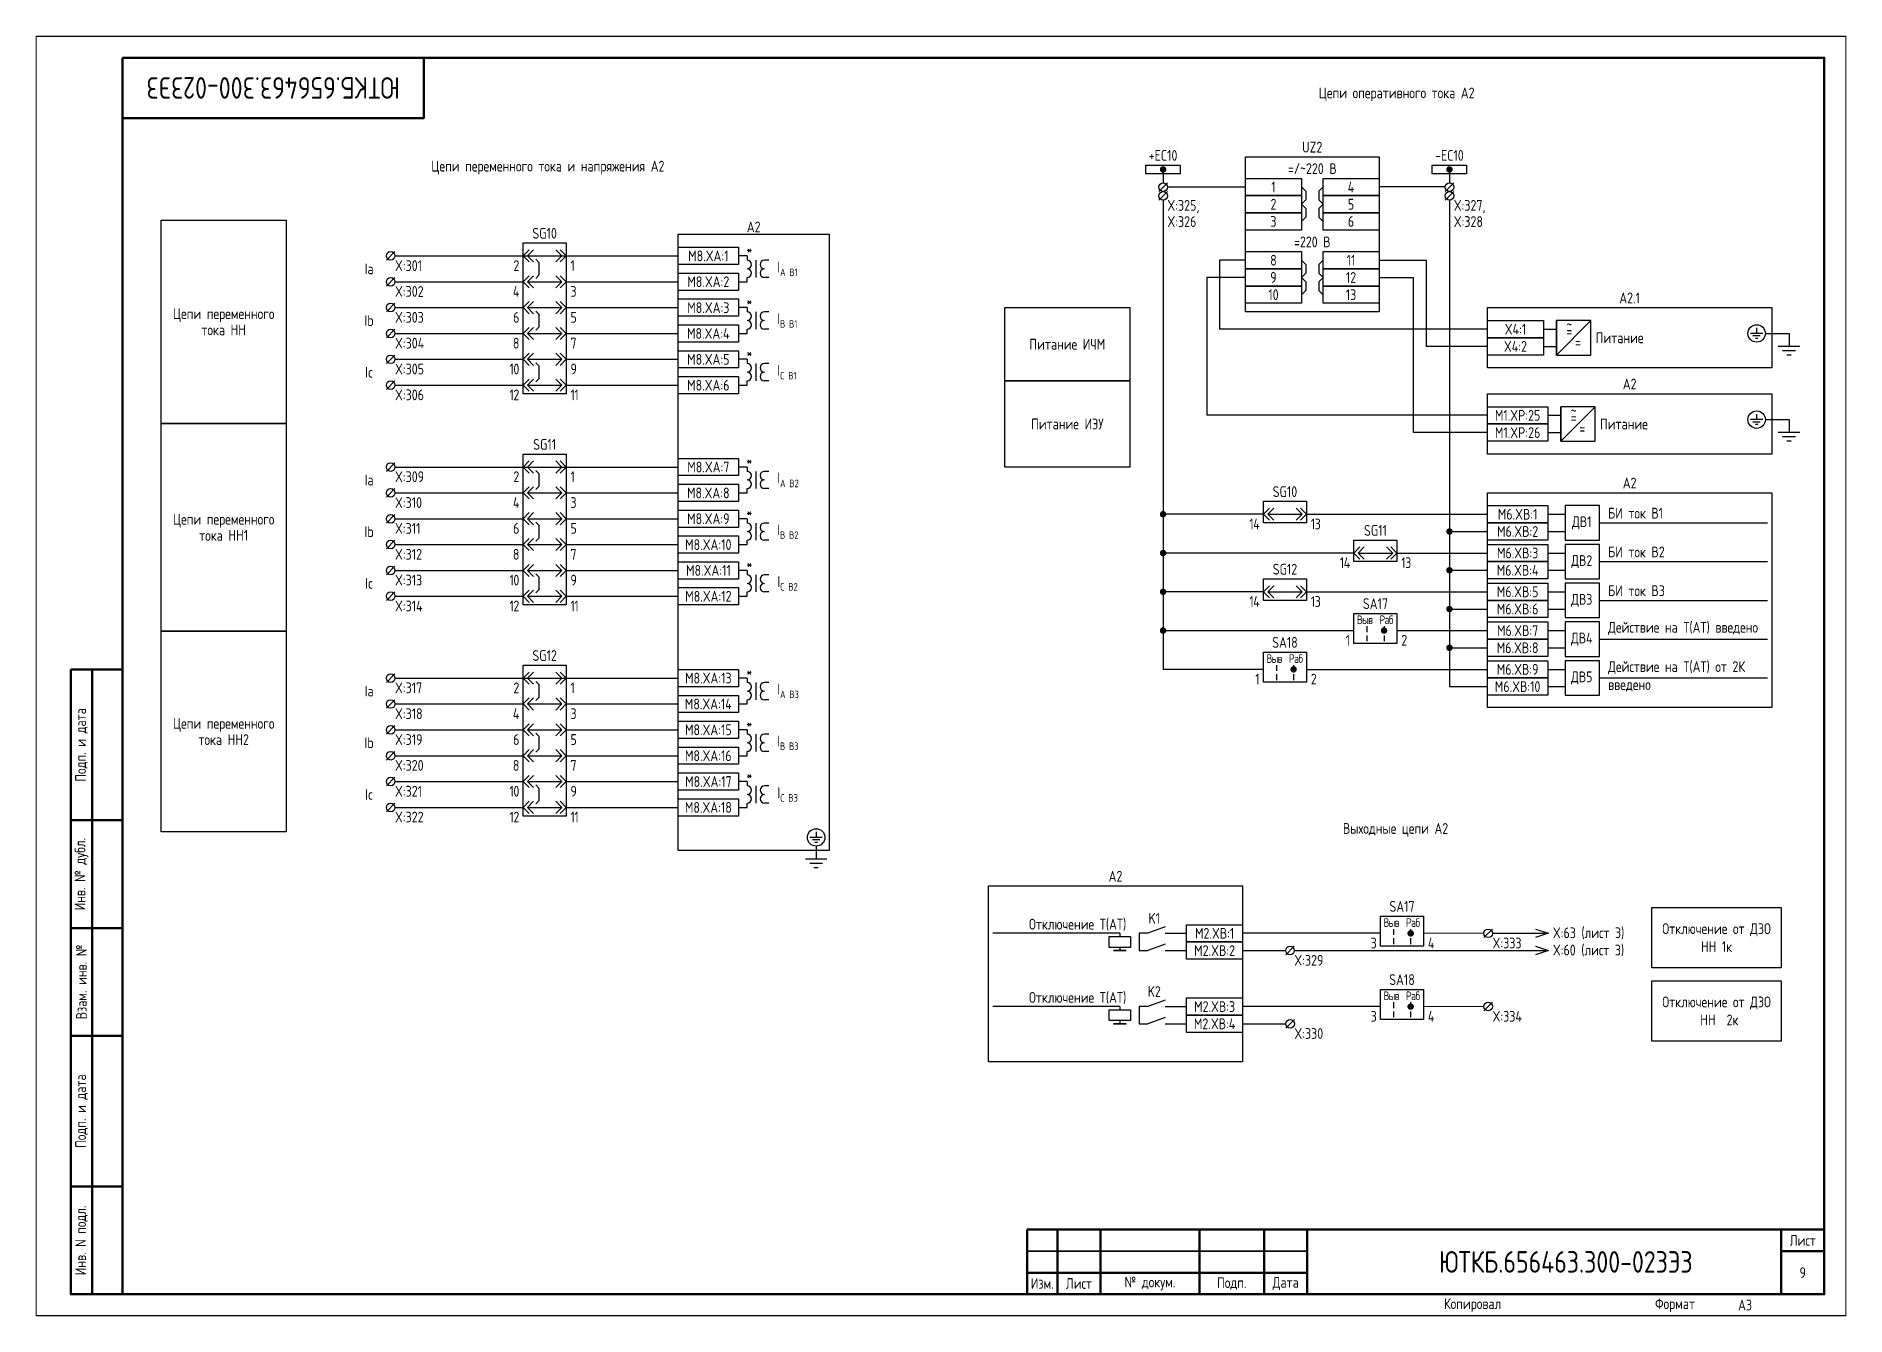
# Paper-space layout 'Лист9' of a CAD drawing. Header units: millimetres, sheet in inches. Extents: x 219.3 to 242.9, y 96.7 to 113.3.
# The model-space entities are those that its viewports show. They can reach past a viewport. Long polylines and large blocks are cut down to what shows.
import ezdxf

# ---------------------------------------------------------------- set-up
doc = ezdxf.new("R2010")
doc.units = ezdxf.units.MM
doc.styles.add('Gost_type_A', font='GOST_A.TTF')

# ---------------------------------------------------------------- blocks, each defined once
blk = doc.blocks.new('Формат_А3')
blk.add_lwpolyline([(-420, 297), (0, 297), (0, 0), (-420, 0)], close=True)
at = {"lineweight": 50}
blk.add_lwpolyline([(-400, 292), (-5, 292), (-5, 5), (-400, 5)], close=True, dxfattribs=at)
blk = doc.blocks.new('Штамп левый нижний')
at = {"lineweight": 50}
for points in [[(-12, 145), (-7, 145), (-7, 110), (-12, 110)], [(-7, 145), (0, 145), (0, 110), (-7, 110)], [(-12, 110), (-7, 110), (-7, 85), (-12, 85)], [(-7, 110), (0, 110), (0, 85), (-7, 85)], [(-12, 85), (-7, 85), (-7, 60), (-12, 60)], [(-7, 85), (0, 85), (0, 60), (-7, 60)], [(-12, 60), (-7, 60), (-7, 25), (-12, 25)], [(-7, 60), (0, 60), (0, 25), (-7, 25)], [(-12, 25), (-7, 25), (-7, 0), (-12, 0)], [(-7, 25), (0, 25), (0, 0), (-7, 0)]]:
    blk.add_lwpolyline(points, close=True, dxfattribs=at)
at = {"char_height": 2.5, "attachment_point": 5, "rotation": 90, "style": 'Gost_type_A'}
for s, insert, width in [('Подп. и дата', (-9.5, 127.5), 35), ('Инв. № дубл.', (-9.5, 97.5), 25), ('Взам. инв. №', (-9.5, 72.5), 25), ('Подп. и дата', (-9.5, 42.5), 35), ('Инв. N подл.', (-9.5, 12.5), 25)]:
    blk.add_mtext(s, dxfattribs=dict(at, insert=insert, width=width))
blk = doc.blocks.new('Штамп малый нижний')
at = {"lineweight": 50}
for points in [[(-185, 15), (-178, 15), (-178, 5), (-185, 5)], [(-178, 15), (-168, 15), (-168, 5), (-178, 5)], [(-168, 15), (-145, 15), (-145, 5), (-168, 5)], [(-145, 15), (-130, 15), (-130, 5), (-145, 5)], [(-130, 15), (-120, 15), (-120, 5), (-130, 5)], [(-120, 15), (-10, 15), (-10, 0), (-120, 0)], [(-10, 15), (0, 15), (0, 10), (-10, 10)], [(-10, 10), (0, 10), (0, 0), (-10, 0)], [(-185, 5), (-178, 5), (-178, 0), (-185, 0)], [(-178, 5), (-168, 5), (-168, 0), (-178, 0)], [(-168, 5), (-145, 5), (-145, 0), (-168, 0)], [(-145, 5), (-130, 5), (-130, 0), (-145, 0)], [(-130, 5), (-120, 5), (-120, 0), (-130, 0)]]:
    blk.add_lwpolyline(points, close=True, dxfattribs=at)
for points in [[(-185, 15), (-178, 15), (-178, 10), (-185, 10)], [(-178, 15), (-168, 15), (-168, 10), (-178, 10)], [(-168, 15), (-145, 15), (-145, 10), (-168, 10)], [(-145, 15), (-130, 15), (-130, 10), (-145, 10)], [(-130, 15), (-120, 15), (-120, 10), (-130, 10)], [(-185, 10), (-178, 10), (-178, 5), (-185, 5)], [(-178, 10), (-168, 10), (-168, 5), (-178, 5)], [(-168, 10), (-145, 10), (-145, 5), (-168, 5)], [(-145, 10), (-130, 10), (-130, 5), (-145, 5)], [(-130, 10), (-120, 10), (-120, 5), (-130, 5)]]:
    blk.add_lwpolyline(points, close=True)
at = {"char_height": 2.5, "style": 'Gost_type_A'}
for s, insert, width, attachment_point in [('Лист', (-5, 12.5), 10, 5), ('Изм.', (-181.5, 2.5), 7, 5), ('Лист', (-173, 2.5), 10, 5), ('№ докум.', (-156.5, 2.5), 23, 5), ('Подп.', (-137.5, 2.5), 15, 5), ('Дата', (-125, 2.5), 10, 5), ('Копировал', (-75, -2.53), 13.1202, 6), ('Формат', (-30, -2.53), 13.1202, 6)]:
    blk.add_mtext(s, dxfattribs=dict(at, insert=insert, width=width, attachment_point=attachment_point))
blk = doc.blocks.new('Штамп угловой верхний')
at = {"lineweight": 50}
blk.add_lwpolyline([(0, 0), (70, 0), (70, -14), (0, -14)], close=True, dxfattribs=at)
blk = doc.blocks.new('БИ_разъем')
for p, q in [((0, 0), (1.41, 1.41)), ((0, 0), (1.41, 1.41)), ((0, 0), (1.41, -1.41)), ((0, 0), (1.41, -1.41)), ((1, 0), (2.41, 1.41)), ((1, 0), (2.41, -1.41)), ((1, 0), (9, 0)), ((9, 0), (7.59, 1.41)), ((9, 0), (7.59, -1.41)), ((10, 0), (8.59, 1.41)), ((10, 0), (8.59, 1.41)), ((10, 0), (8.59, -1.41)), ((10, 0), (8.59, -1.41))]:
    blk.add_line(p, q)
blk = doc.blocks.new('БИ_перемычка')
for p, q in [((2.97, -0.79), (3.67, -1.5)), ((3.67, -1.5), (3.67, -4.5)), ((2.97, -5.21), (3.67, -4.5))]:
    blk.add_line(p, q)
blk = doc.blocks.new('POINT')
at = {"const_width": 0.75}
blk.add_lwpolyline([(-0.375, 0, 1), (0.375, 0, 1)], format="xyb", close=True, dxfattribs=at)
blk = doc.blocks.new('Шинка')
blk.add_lwpolyline([(-4, 1), (4, 1), (4, -1), (-4, -1)], close=True)
blk.add_blockref('POINT', (0, 0))
blk = doc.blocks.new('Переключатель_положение')
for p, q in [((2, 1), (2, -0.34)), ((2, -1.14), (2, -2.49))]:
    blk.add_line(p, q)

msp = doc.modelspace()

# ---------------------------------------------------------------- linework, layer by layer
for p, q in [((3621.54, 265.38), (3621.54, 262.98)), ((3688, 265.97), (3688, 262.97)), ((3622.54, 262.97), (3620.54, 260.97)), ((3622.54, 260.97), (3620.54, 258.97)), ((3621.54, 262), (3621.57, 262)), ((3622.55, 262), (3640.66, 262)), ((3687, 262), (3671.66, 262)), ((3689, 262.97), (3687, 260.97)), ((3689, 260.97), (3687, 258.97)), ((3688, 262), (3688, 261.97)), ((3688, 260.98), (3688, 260.97)), ((3621.54, 258.97), (3621.54, 150.04)), ((3688, 258.97), (3688, 146.04)), ((3443.27, 247), (3441.27, 245)), ((3443.27, 246), (3483, 246)), ((3483.01, 246), (3509, 246)), ((3525, 246), (3523, 246)), ((3640.66, 245), (3634.66, 245)), ((3634.66, 245), (3634.66, 229)), ((3671.66, 245), (3682.66, 245)), ((3681, 245), (3682.66, 245)), ((3682.66, 225), (3682.66, 245)), ((3443.27, 241), (3441.27, 239)), ((3443.28, 240), (3473, 240)), ((3483.01, 240), (3509, 240)), ((3523, 240), (3525, 240)), ((3631.66, 241), (3631.66, 209)), ((3640.66, 241), (3631.66, 241)), ((3671.66, 241), (3679.66, 241)), ((3679.66, 205), (3679.66, 241)), ((3443.27, 235), (3441.27, 233)), ((3443.28, 234), (3473, 234)), ((3483.01, 234), (3509, 234)), ((3525, 234), (3523, 234)), ((3712.83, 223), (3712.83, 231)), ((3443.27, 229), (3441.27, 227)), ((3443.28, 228), (3473, 228)), ((3483.01, 228), (3509, 228)), ((3523, 228), (3525, 228)), ((3696.83, 229), (3634.66, 229)), ((3712.83, 223), (3720.83, 231)), ((3761.32, 228), (3766.83, 228)), ((3443.27, 223), (3441.27, 221)), ((3696.83, 225), (3682.66, 225)), ((3443.28, 222), (3473, 222)), ((3483.01, 222), (3509, 222)), ((3525, 222), (3523, 222)), ((3443.27, 217), (3441.27, 215)), ((3443.28, 216), (3473, 216)), ((3483.01, 216), (3509, 216)), ((3523, 216), (3525, 216)), ((3713.83, 203), (3713.83, 211)), ((3713.83, 203), (3721.83, 211)), ((3696.83, 209), (3631.66, 209)), ((3761.32, 208), (3766.83, 208)), ((3696.83, 205), (3679.66, 205)), ((3443.27, 198), (3441.27, 196)), ((3443.27, 197), (3483, 197)), ((3483.01, 197), (3509, 197)), ((3525, 197), (3523, 197)), ((3443.27, 192), (3441.27, 190)), ((3443.28, 191), (3473, 191)), ((3483.01, 191), (3509, 191)), ((3523, 191), (3525, 191)), ((3443.27, 186), (3441.27, 184)), ((3443.28, 185), (3473, 185)), ((3483.01, 185), (3509, 185)), ((3525, 185), (3523, 185)), ((3644.83, 186.04), (3621.54, 186.04)), ((3654.83, 186.04), (3696.83, 186.04)), ((3710.83, 186.04), (3714.83, 186.04)), ((3688, 182.04), (3696.83, 182.04)), ((3710.83, 182.04), (3714.83, 182.04)), ((3722.83, 184.04), (3761.83, 184.04)), ((3443.27, 180), (3441.27, 178)), ((3443.28, 179), (3473, 179)), ((3483.01, 179), (3509, 179)), ((3523, 179), (3525, 179)), ((3665.83, 177.04), (3621.92, 177.04)), ((3675.83, 177.04), (3696.83, 177.04)), ((3710.83, 177.04), (3714.83, 177.04)), ((3443.27, 174), (3441.27, 172)), ((3443.28, 173), (3473, 173)), ((3483.01, 173), (3509, 173)), ((3525.02, 173), (3523.02, 173)), ((3688, 173.04), (3696.83, 173.04)), ((3710.83, 173.04), (3714.83, 173.04)), ((3722.83, 175.04), (3761.83, 175.04)), ((3644.83, 168.04), (3621.92, 168.04)), ((3654.83, 168.04), (3696.83, 168.04)), ((3710.83, 168.04), (3714.83, 168.04)), ((3443.27, 168), (3441.27, 166)), ((3443.28, 167), (3473, 167)), ((3483.01, 167), (3509, 167)), ((3523.02, 167), (3525.02, 167)), ((3688, 164.04), (3696.83, 164.04)), ((3710.83, 164.04), (3714.83, 164.04)), ((3722.83, 166.04), (3761.83, 166.04)), ((3621.92, 159.04), (3665.83, 159.04)), ((3675.83, 159.04), (3696.83, 159.04)), ((3710.83, 159.04), (3714.83, 159.04)), ((3722.83, 157.04), (3761.83, 157.04)), ((3688, 155.04), (3696.83, 155.04)), ((3710.83, 155.04), (3714.83, 155.04)), ((3443.27, 149), (3441.27, 147)), ((3443.27, 148), (3483, 148)), ((3483.01, 148), (3509, 148)), ((3525, 148), (3523, 148)), ((3644.83, 150.04), (3621.54, 150.04)), ((3654.83, 150.04), (3696.83, 150.04)), ((3710.83, 150.04), (3714.83, 150.04)), ((3722.83, 148.04), (3761.83, 148.04)), ((3443.27, 143), (3441.27, 141)), ((3688, 146.04), (3696.83, 146.04)), ((3710.83, 146.04), (3714.83, 146.04)), ((3443.28, 142), (3473, 142)), ((3483.01, 142), (3509, 142)), ((3523, 142), (3525, 142)), ((3443.27, 137), (3441.27, 135)), ((3443.28, 136), (3473, 136)), ((3483.01, 136), (3509, 136)), ((3525, 136), (3523, 136)), ((3443.27, 131), (3441.27, 129)), ((3443.28, 130), (3473, 130)), ((3483.01, 130), (3509, 130)), ((3523, 130), (3525, 130)), ((3443.27, 125), (3441.27, 123)), ((3443.28, 124), (3473, 124)), ((3483.01, 124), (3509, 124)), ((3525.02, 124), (3523.02, 124)), ((3443.27, 119), (3441.27, 117)), ((3443.28, 118), (3473, 118)), ((3483.01, 118), (3509, 118)), ((3523.02, 118), (3525.02, 118)), ((3611.5, 88.77), (3582, 88.77)), ((3611.5, 88.77), (3611.5, 88.02)), ((3672, 88.77), (3640, 88.77)), ((3698.01, 89.77), (3696.01, 87.77)), ((3698, 88.77), (3711, 88.77)), ((3611.5, 85.52), (3611.5, 84.77)), ((3640, 84.77), (3650, 84.77)), ((3652, 85.77), (3650, 83.77)), ((3652, 84.77), (3711, 84.77)), ((3611.5, 71.77), (3582, 71.77)), ((3611.5, 71.77), (3611.5, 71.02)), ((3672, 71.77), (3640, 71.77)), ((3698.01, 72.77), (3696.01, 70.77)), ((3611.5, 68.52), (3611.5, 67.77)), ((3640, 67.77), (3650, 67.77)), ((3652.01, 68.77), (3650.01, 66.77))]:
    msp.add_line(p, q)
at = {"ltscale": 4}
for p, q in [((3525, 246), (3525, 245)), ((3525, 245.5), (3525, 245)), ((3527, 245), (3527, 241)), ((3527, 245), (3527, 241)), ((3530, 245), (3529, 245)), ((3530, 245), (3529, 245)), ((3525, 240), (3525, 241)), ((3530, 241), (3529, 241)), ((3530, 241), (3529, 241)), ((3525, 234), (3525, 233)), ((3525, 233.5), (3525, 233)), ((3527, 233), (3527, 229)), ((3527, 233), (3527, 229)), ((3530, 233), (3529, 233)), ((3530, 233), (3529, 233)), ((3525, 228), (3525, 229)), ((3530, 229), (3529, 229)), ((3530, 229), (3529, 229)), ((3709.83, 229), (3712.83, 229)), ((3709.83, 225), (3712.83, 225)), ((3525, 222), (3525, 221)), ((3525, 221.5), (3525, 221)), ((3527, 221), (3527, 217)), ((3527, 221), (3527, 217)), ((3530, 221), (3529, 221)), ((3530, 221), (3529, 221)), ((3525, 216), (3525, 217)), ((3530, 217), (3529, 217)), ((3530, 217), (3529, 217)), ((3710.83, 209), (3713.83, 209)), ((3710.83, 205), (3713.83, 205)), ((3525, 197), (3525, 196)), ((3525, 196.5), (3525, 196)), ((3527, 196), (3527, 192)), ((3527, 196), (3527, 192)), ((3530, 196), (3529, 196)), ((3530, 196), (3529, 196)), ((3525, 191), (3525, 192)), ((3530, 192), (3529, 192)), ((3530, 192), (3529, 192)), ((3525, 185), (3525, 184)), ((3525, 184.5), (3525, 184)), ((3527, 184), (3527, 180)), ((3527, 184), (3527, 180)), ((3530, 184), (3529, 184)), ((3530, 184), (3529, 184)), ((3525, 179), (3525, 180)), ((3530, 180), (3529, 180)), ((3530, 180), (3529, 180)), ((3525.02, 173), (3525.02, 172)), ((3525.02, 172.5), (3525.02, 172)), ((3527.02, 172), (3527.02, 168)), ((3527.02, 172), (3527.02, 168)), ((3530.02, 172), (3529.02, 172)), ((3530.02, 172), (3529.02, 172)), ((3525.02, 167), (3525.02, 168)), ((3530.02, 168), (3529.02, 168)), ((3530.02, 168), (3529.02, 168)), ((3525, 148), (3525, 147)), ((3525, 147.5), (3525, 147)), ((3525, 142), (3525, 143)), ((3527, 147), (3527, 143)), ((3527, 147), (3527, 143)), ((3530, 147), (3529, 147)), ((3530, 147), (3529, 147)), ((3530, 143), (3529, 143)), ((3530, 143), (3529, 143)), ((3525, 136), (3525, 135)), ((3525, 135.5), (3525, 135)), ((3527, 135), (3527, 131)), ((3527, 135), (3527, 131)), ((3530, 135), (3529, 135)), ((3530, 135), (3529, 135)), ((3525, 130), (3525, 131)), ((3530, 131), (3529, 131)), ((3530, 131), (3529, 131)), ((3525.02, 124), (3525.02, 123)), ((3525.02, 123.5), (3525.02, 123)), ((3527.02, 123), (3527.02, 119)), ((3527.02, 123), (3527.02, 119)), ((3530.02, 123), (3529.02, 123)), ((3530.02, 123), (3529.02, 123)), ((3525.02, 118), (3525.02, 119)), ((3530.02, 119), (3529.02, 119)), ((3530.02, 119), (3529.02, 119))]:
    msp.add_line(p, q, dxfattribs=at)
at = {"ltscale": 4.32}
for p, q in [((3760.72, 228), (3757.87, 228)), ((3760.15, 227.43), (3758.44, 227.43)), ((3759.58, 226.86), (3759.01, 226.86)), ((3759.3, 229.28), (3759.3, 228)), ((3766.83, 228), (3766.83, 225)), ((3769.33, 225), (3764.33, 225)), ((3768.33, 224), (3765.33, 224)), ((3767.33, 223), (3766.33, 223)), ((3760.72, 208), (3757.87, 208)), ((3760.15, 207.43), (3758.44, 207.43)), ((3759.58, 206.86), (3759.01, 206.86)), ((3759.3, 209.28), (3759.3, 208)), ((3766.83, 208), (3766.83, 205)), ((3769.33, 205), (3764.33, 205)), ((3768.33, 204), (3765.33, 204)), ((3767.33, 203), (3766.33, 203)), ((3542.44, 111.02), (3539.59, 111.02)), ((3541.87, 110.45), (3540.16, 110.45)), ((3541.3, 109.88), (3540.73, 109.88)), ((3541.02, 112.3), (3541.02, 111.02)), ((3543.52, 106), (3538.52, 106)), ((3541.02, 109), (3541.02, 106)), ((3542.52, 105), (3539.52, 105)), ((3541.52, 104), (3540.52, 104)), ((3622, 90.27), (3618, 88.77)), ((3622, 86.27), (3618, 84.77)), ((3622, 73.27), (3618, 71.77)), ((3622, 69.27), (3618, 67.77))]:
    msp.add_line(p, q, dxfattribs=at)
at = {"ltscale": 1.08}
for p, q in [((3618, 88.77), (3616, 88.77)), ((3616, 88.77), (3616, 84.77)), ((3622, 88.77), (3627, 88.77)), ((3616, 84.77), (3618, 84.77)), ((3622, 84.77), (3627, 84.77)), ((3618, 71.77), (3616, 71.77)), ((3616, 71.77), (3616, 67.77)), ((3622, 71.77), (3627, 71.77)), ((3616, 67.77), (3618, 67.77)), ((3622, 67.77), (3627, 67.77))]:
    msp.add_line(p, q, dxfattribs=at)
at = {"linetype": 'Continuous', "lineweight": 20, "ltscale": 4}
for p, q in [((3682, 88.77), (3696, 88.77)), ((3682, 71.77), (3696, 71.77))]:
    msp.add_line(p, q, dxfattribs=at)
for points in [[(3640.66, 269), (3671.66, 269), (3671.66, 233), (3640.66, 233)], [(3640.66, 264), (3653.66, 264), (3653.66, 260), (3640.66, 260)], [(3658.66, 264), (3671.66, 264), (3671.66, 260), (3658.66, 260)], [(3640.66, 260), (3653.66, 260), (3653.66, 256), (3640.66, 256)], [(3658.66, 260), (3671.66, 260), (3671.66, 256), (3658.66, 256)], [(3418, 207.1), (3389, 207.1), (3389, 254.32), (3418, 254.32)], [(3640.66, 256), (3653.66, 256), (3653.66, 252), (3640.66, 252)], [(3658.66, 256), (3671.66, 256), (3671.66, 252), (3658.66, 252)], [(3473, 249), (3483, 249), (3483, 214), (3473, 214)], [(3509, 248), (3523, 248), (3523, 244), (3509, 244)], [(3509.02, 251.04), (3544.02, 251.04), (3544.02, 108), (3509.02, 108)], [(3640.66, 247), (3653.66, 247), (3653.66, 243), (3640.66, 243)], [(3658.66, 247), (3671.66, 247), (3671.66, 243), (3658.66, 243)], [(3509, 242), (3523, 242), (3523, 238), (3509, 238)], [(3640.66, 243), (3653.66, 243), (3653.66, 239), (3640.66, 239)], [(3658.66, 243), (3671.66, 243), (3671.66, 239), (3658.66, 239)], [(3509, 236), (3523, 236), (3523, 232), (3509, 232)], [(3640.66, 239), (3653.66, 239), (3653.66, 235), (3640.66, 235)], [(3658.66, 239), (3671.66, 239), (3671.66, 235), (3658.66, 235)], [(3613.81, 217), (3584.83, 217), (3584.83, 234), (3613.81, 234)], [(3696.83, 234), (3762.83, 234), (3762.83, 220), (3696.83, 220)], [(3509, 230), (3523, 230), (3523, 226), (3509, 226)], [(3696.83, 231), (3709.83, 231), (3709.83, 227), (3696.83, 227)], [(3696.83, 227), (3709.83, 227), (3709.83, 223), (3696.83, 223)], [(3509, 224), (3523, 224), (3523, 220), (3509, 220)], [(3509, 218), (3523, 218), (3523, 214), (3509, 214)], [(3613.83, 197), (3584.83, 197), (3584.83, 217), (3613.83, 217)], [(3696.83, 214), (3762.83, 214), (3762.83, 200), (3696.83, 200)], [(3696.83, 211), (3710.83, 211), (3710.83, 207), (3696.83, 207)], [(3418, 158.91), (3389, 158.91), (3389, 207.1), (3418, 207.1)], [(3696.83, 207), (3710.83, 207), (3710.83, 203), (3696.83, 203)], [(3473, 200), (3483, 200), (3483, 165), (3473, 165)], [(3509, 199), (3523, 199), (3523, 195), (3509, 195)], [(3509, 193), (3523, 193), (3523, 189), (3509, 189)], [(3696.83, 191.04), (3762.83, 191.04), (3762.83, 141.17), (3696.83, 141.17)], [(3509, 187), (3523, 187), (3523, 183), (3509, 183)], [(3696.83, 188.04), (3710.83, 188.04), (3710.83, 184.04), (3696.83, 184.04)], [(3509, 181), (3523, 181), (3523, 177), (3509, 177)], [(3696.83, 184.04), (3710.83, 184.04), (3710.83, 180.04), (3696.83, 180.04)], [(3696.83, 179.04), (3710.83, 179.04), (3710.83, 175.04), (3696.83, 175.04)], [(3509.02, 175), (3523.02, 175), (3523.02, 171), (3509.02, 171)], [(3696.83, 175.04), (3710.83, 175.04), (3710.83, 171.04), (3696.83, 171.04)], [(3509.02, 169), (3523.02, 169), (3523.02, 165), (3509.02, 165)], [(3696.83, 170.04), (3710.83, 170.04), (3710.83, 166.04), (3696.83, 166.04)], [(3696.83, 166.04), (3710.83, 166.04), (3710.83, 162.04), (3696.83, 162.04)], [(3665.83, 163.04), (3675.83, 163.04), (3675.83, 156.04), (3665.83, 156.04)], [(3696.83, 161.04), (3710.83, 161.04), (3710.83, 157.04), (3696.83, 157.04)], [(3418, 112.32), (3389, 112.32), (3389, 158.91), (3418, 158.91)], [(3696.83, 157.04), (3710.83, 157.04), (3710.83, 153.04), (3696.83, 153.04)], [(3644.83, 154.04), (3654.83, 154.04), (3654.83, 147.04), (3644.83, 147.04)], [(3696.83, 152.04), (3710.83, 152.04), (3710.83, 148.04), (3696.83, 148.04)], [(3473, 151), (3483, 151), (3483, 116), (3473, 116)], [(3509, 150), (3523, 150), (3523, 146), (3509, 146)], [(3696.83, 148.04), (3710.83, 148.04), (3710.83, 144.04), (3696.83, 144.04)], [(3509, 144), (3523, 144), (3523, 140), (3509, 140)], [(3509, 138), (3523, 138), (3523, 134), (3509, 134)], [(3509, 132), (3523, 132), (3523, 128), (3509, 128)], [(3509.02, 126), (3523.02, 126), (3523.02, 122), (3509.02, 122)], [(3509.02, 120), (3523.02, 120), (3523.02, 116), (3509.02, 116)], [(3581, 99.77), (3640, 99.77), (3640, 58.95), (3581, 58.95)], [(3672, 92.77), (3682, 92.77), (3682, 85.77), (3672, 85.77)], [(3735, 94.77), (3765, 94.77), (3765, 80.77), (3735, 80.77)], [(3627, 90.77), (3640, 90.77), (3640, 86.77), (3627, 86.77)], [(3614, 88.02), (3614, 85.52), (3609, 85.52), (3609, 88.02)], [(3613, 84.77), (3610, 84.77)], [(3627, 86.77), (3640, 86.77), (3640, 82.77), (3627, 82.77)], [(3672, 75.77), (3682, 75.77), (3682, 68.77), (3672, 68.77)], [(3735, 77.77), (3765, 77.77), (3765, 63.77), (3735, 63.77)], [(3627, 73.77), (3640, 73.77), (3640, 69.77), (3627, 69.77)], [(3614, 71.02), (3614, 68.52), (3609, 68.52), (3609, 71.02)], [(3613, 67.77), (3610, 67.77)], [(3627, 69.77), (3640, 69.77), (3640, 65.77), (3627, 65.77)]]:
    msp.add_lwpolyline(points, close=True)
for points in [[(3653.66, 262), (3654.66, 261), (3654.66, 259), (3653.66, 258)], [(3658.66, 262), (3657.66, 261), (3657.66, 259), (3658.66, 258)], [(3653.66, 258), (3654.66, 257), (3654.66, 255), (3653.66, 254)], [(3658.66, 258), (3657.66, 257), (3657.66, 255), (3658.66, 254)], [(3653.66, 245), (3654.66, 244), (3654.66, 242), (3653.66, 241)], [(3658.66, 245), (3657.66, 244), (3657.66, 242), (3658.66, 241)], [(3653.66, 241), (3654.66, 240), (3654.66, 238), (3653.66, 237)], [(3658.66, 241), (3657.66, 240), (3657.66, 238), (3658.66, 237)], [(3708, 89.77), (3711, 88.77), (3708, 87.77)], [(3708, 85.77), (3711, 84.77), (3708, 83.77)]]:
    msp.add_lwpolyline(points)
at = {"ltscale": 4}
for points in [[(3712.83, 223), (3720.83, 223), (3720.83, 231), (3712.83, 231)], [(3713.83, 203), (3721.83, 203), (3721.83, 211), (3713.83, 211)], [(3714.83, 180.04), (3722.83, 180.04), (3722.83, 188.04), (3714.83, 188.04)], [(3714.83, 171.04), (3722.83, 171.04), (3722.83, 179.04), (3714.83, 179.04)], [(3714.83, 162.04), (3722.83, 162.04), (3722.83, 170.04), (3714.83, 170.04)], [(3714.83, 153.04), (3722.83, 153.04), (3722.83, 161.04), (3714.83, 161.04)], [(3714.83, 144.04), (3722.83, 144.04), (3722.83, 152.04), (3714.83, 152.04)]]:
    msp.add_lwpolyline(points, close=True, dxfattribs=at)
at = {"lineweight": 25}
for points in [[(3644.83, 189.04), (3654.83, 189.04), (3654.83, 184.04), (3644.83, 184.04)], [(3665.83, 180.04), (3675.83, 180.04), (3675.83, 175.04), (3665.83, 175.04)], [(3644.83, 171.04), (3654.83, 171.04), (3654.83, 166.04), (3644.83, 166.04)]]:
    msp.add_lwpolyline(points, close=True, dxfattribs=at)
for centre, radius in [((3621.54, 261.97), 1), ((3621.54, 259.97), 1), ((3688, 261.97), 1), ((3688, 259.97), 1), ((3442.27, 246), 1), ((3442.27, 240), 1), ((3442.27, 234), 1), ((3442.27, 228), 1), ((3759.3, 228), 2.02), ((3442.27, 222), 1), ((3442.27, 216), 1), ((3759.3, 208), 2.02), ((3442.27, 197), 1), ((3442.27, 191), 1), ((3442.27, 185), 1), ((3442.27, 179), 1), ((3442.27, 173), 1), ((3442.27, 167), 1), ((3442.27, 148), 1), ((3442.27, 142), 1), ((3442.27, 136), 1), ((3442.27, 130), 1), ((3442.27, 124), 1), ((3442.27, 118), 1), ((3541.02, 111.02), 2.02), ((3697.01, 88.77), 1), ((3651, 84.77), 1), ((3697.01, 71.77), 1), ((3651.01, 67.77), 1)]:
    msp.add_circle(centre, radius)
at = {"ltscale": 4}
for centre, start, end in [((3525, 244), 270, 90), ((3525, 244), 270, 90), ((3529, 244), 90, 270), ((3529, 244), 90, 270), ((3525, 242), 270, 90), ((3525, 242), 270, 90), ((3529, 242), 90, 270), ((3529, 242), 90, 270), ((3525, 232), 270, 90), ((3525, 232), 270, 90), ((3529, 232), 90, 270), ((3529, 232), 90, 270), ((3525, 230), 270, 90), ((3525, 230), 270, 90), ((3529, 230), 90, 270), ((3529, 230), 90, 270), ((3525, 220), 270, 90), ((3525, 220), 270, 90), ((3525, 218), 270, 90), ((3525, 218), 270, 90), ((3529, 220), 90, 270), ((3529, 220), 90, 270), ((3529, 218), 90, 270), ((3529, 218), 90, 270), ((3525, 195), 270, 90), ((3525, 195), 270, 90), ((3525, 193), 270, 90), ((3525, 193), 270, 90), ((3529, 195), 90, 270), ((3529, 195), 90, 270), ((3529, 193), 90, 270), ((3529, 193), 90, 270), ((3525, 183), 270, 90), ((3525, 183), 270, 90), ((3525, 181), 270, 90), ((3525, 181), 270, 90), ((3529, 183), 90, 270), ((3529, 183), 90, 270), ((3529, 181), 90, 270), ((3529, 181), 90, 270), ((3525.02, 171), 270, 90), ((3525.02, 171), 270, 90), ((3525.02, 169), 270, 90), ((3525.02, 169), 270, 90), ((3529.02, 171), 90, 270), ((3529.02, 171), 90, 270), ((3529.02, 169), 90, 270), ((3529.02, 169), 90, 270), ((3525, 146), 270, 90), ((3525, 146), 270, 90), ((3525, 144), 270, 90), ((3525, 144), 270, 90), ((3529, 146), 90, 270), ((3529, 146), 90, 270), ((3529, 144), 90, 270), ((3529, 144), 90, 270), ((3525, 134), 270, 90), ((3525, 134), 270, 90), ((3529, 134), 90, 270), ((3529, 134), 90, 270), ((3525, 132), 270, 90), ((3525, 132), 270, 90), ((3529, 132), 90, 270), ((3529, 132), 90, 270), ((3525.02, 122), 270, 90), ((3525.02, 122), 270, 90), ((3529.02, 122), 90, 270), ((3529.02, 122), 90, 270), ((3525.02, 120), 270, 90), ((3525.02, 120), 270, 90), ((3529.02, 120), 90, 270), ((3529.02, 120), 90, 270)]:
    msp.add_arc(centre, 1, start, end, dxfattribs=at)

# ---------------------------------------------------------------- block references
at = {"color": 1}
for name, p in [('Формат_А3', (3360, 0)), ('Формат_А3', (3780, 0)), ('Формат_А3', (4200, 0)), ('Штамп левый нижний', (3380, 5))]:
    msp.add_blockref(name, p, dxfattribs=at)
for name, p in [('Штамп угловой верхний', (3380, 292)), ('Шинка', (3621.54, 266.07)), ('Шинка', (3688, 266.07)), ('БИ_разъем', (3473, 246)), ('БИ_перемычка', (3473, 246)), ('БИ_разъем', (3473, 240)), ('БИ_разъем', (3473, 234)), ('БИ_перемычка', (3473, 234)), ('БИ_разъем', (3473, 228)), ('БИ_разъем', (3473, 222)), ('БИ_перемычка', (3473, 222)), ('БИ_разъем', (3473, 216)), ('БИ_разъем', (3473, 197)), ('БИ_перемычка', (3473, 197)), ('БИ_разъем', (3473, 191)), ('БИ_разъем', (3473, 185)), ('POINT', (3621.54, 186.04)), ('БИ_перемычка', (3473, 185)), ('POINT', (3688, 182.04)), ('БИ_разъем', (3473, 179)), ('POINT', (3621.54, 177.04)), ('БИ_разъем', (3473, 173)), ('БИ_перемычка', (3473, 173)), ('POINT', (3688, 173.04)), ('БИ_разъем', (3473, 167)), ('POINT', (3621.54, 168.04)), ('POINT', (3688, 164.04)), ('POINT', (3621.54, 159.04)), ('Переключатель_положение', (3666.83, 159.04)), ('POINT', (3672.83, 159.04)), ('Переключатель_положение', (3670.83, 159.04)), ('POINT', (3688, 155.04)), ('БИ_разъем', (3473, 148)), ('БИ_перемычка', (3473, 148)), ('Переключатель_положение', (3645.83, 150.04)), ('POINT', (3651.83, 150.04)), ('Переключатель_положение', (3649.83, 150.04)), ('БИ_разъем', (3473, 142)), ('БИ_разъем', (3473, 136)), ('БИ_перемычка', (3473, 136)), ('БИ_разъем', (3473, 130)), ('БИ_разъем', (3473, 124)), ('БИ_перемычка', (3473, 124)), ('БИ_разъем', (3473, 118)), ('Переключатель_положение', (3673, 88.77)), ('POINT', (3679, 88.77)), ('Переключатель_положение', (3677, 88.77)), ('Переключатель_положение', (3673, 71.77)), ('POINT', (3679, 71.77)), ('Переключатель_положение', (3677, 71.77)), ('Штамп малый нижний', (3775, 5))]:
    msp.add_blockref(name, p)
at = {"lineweight": 25}
for p in [(3644.83, 186.04), (3665.83, 177.04), (3644.83, 168.04)]:
    msp.add_blockref('БИ_разъем', p, dxfattribs=at)

# ---------------------------------------------------------------- texts
at = {"insert": (3415, 285), "char_height": 5, "width": 70, "attachment_point": 5, "rotation": 180, "style": 'Gost_type_A'}
msp.add_mtext('ЮТКБ.656463.300-023Э3', dxfattribs=at)
at = {"lineweight": 25, "char_height": 2.5, "line_spacing_factor": 0.9, "style": 'Gost_type_A'}
for s, insert, width, attachment_point in [('Цепи оперативного тока A2', (3675.75, 283.5), 195.5, 5), ('UZ2', (3656.16, 270), 31, 8), ('Цепи переменного тока и напряжения A2', (3478.75, 266.5), 197.5, 5), ('=/~220 В', (3656.16, 265), 31, 8), ('X:325,\\PX:326', (3622.54, 258.97), 16, 1), ('X:327,\\PX:328', (3689, 258.97), 16, 1), ('=220 В', (3656.16, 248), 31, 8), ('SG10', (3649.83, 190.04), 10, 8), ('{\\T0.9;14}', (3643.83, 185.04), 5, 3), ('{\\T0.9;13}', (3655.83, 185.04), 5, 1), ('SG11', (3670.83, 181.04), 10, 8), ('SG12', (3649.83, 172.04), 10, 8), ('{\\T0.9;14}', (3664.83, 176.04), 5, 3), ('{\\T0.9;13}', (3676.83, 176.04), 5, 1), ('{\\T0.9;14}', (3643.83, 167.04), 5, 3), ('{\\T0.9;13}', (3655.83, 167.04), 5, 1), ('Выходные цепи A2', (3675.5, 112.77), 93, 5), ('A2', (3610.5, 100.77), 59, 8), ('X:333', (3698.01, 87.77), 8, 1), ('X:329', (3652, 83.77), 8, 1), ('X:334', (3698.01, 70.77), 8, 1), ('X:330', (3652.01, 66.77), 8, 1)]:
    msp.add_mtext(s, dxfattribs=dict(at, insert=insert, width=width, attachment_point=attachment_point))
at = {"style": 'Gost_type_A'}
for s, insert, char_height, width, attachment_point in [('+EC10', (3621.54, 268.07), 2.5, 10, 8), ('-EC10', (3688, 268.07), 2.5, 10, 8), ('1', (3647.16, 262), 2.5, 13, 5), ('4', (3665.16, 262), 2.5, 13, 5), ('2', (3647.16, 258), 2.5, 13, 5), ('5', (3665.16, 258), 2.5, 13, 5), ('3', (3647.16, 254), 2.5, 13, 5), ('6', (3665.16, 254), 2.5, 13, 5), ('M8.XA:1', (3516, 246), 2.5, 14, 5), ('*', (3525.5, 247.5), 2.5, 3, 5), ('\\A1;I{\\H0.7x;\\S^ A B1;}', (3532, 243), 2.5, 8, 4), ('8', (3647.16, 245), 2.5, 13, 5), ('11', (3665.16, 245), 2.5, 13, 5), ('M8.XA:2', (3515.99, 240), 2.5, 14.018, 5), ('9', (3647.16, 241), 2.5, 13, 5), ('12', (3665.16, 241), 2.5, 13, 5), ('M8.XA:3', (3516, 234), 2.5, 14, 5), ('*', (3525.5, 235.5), 2.5, 3, 5), ('10', (3647.16, 237), 2.5, 13, 5), ('13', (3665.16, 237), 2.5, 13, 5), ('\\A1;I{\\H0.7x;\\S^ B B1;}', (3532, 231), 2.5, 8, 4), ('M8.XA:4', (3515.99, 227.99), 2.5, 14.018, 5), ('X4:1', (3703.33, 229), 2.5, 13, 5), ('~', (3715.83, 230.03), 2.5, 2.7, 5), ('=', (3715.83, 228.53), 2.5, 6, 5), ('Питание', (3727.5, 226.99), 2.5, 11.3452, 5), ('M8.XA:5', (3516, 222), 2.5, 14, 5), ('*', (3525.5, 223.5), 2.5, 3, 5), ('X4:2', (3703.33, 225), 2.5, 13, 5), ('=', (3717.83, 226), 2.5, 6, 5), ('\\A1;I{\\H0.7x;\\S^ C B1;}', (3532, 219), 2.5, 8, 4), ('M8.XA:6', (3515.99, 215.99), 2.5, 14.018, 5), ('M1.XP:25', (3703.83, 209), 2.5, 13.9956, 5), ('~', (3716.83, 210.03), 2.5, 2.7, 5), ('M1.XP:26', (3703.83, 205), 2.5, 13.9956, 5), ('=', (3716.83, 208.53), 2.5, 6, 5), ('=', (3718.83, 206), 2.5, 6, 5), ('Питание', (3728.5, 206.99), 2.5, 11.3452, 5), ('M8.XA:7', (3516, 197), 2.5, 14, 5), ('*', (3525.5, 198.5), 2.5, 3, 5), ('\\A1;I{\\H0.7x;\\S^ A B2;}', (3532, 194), 2.5, 8, 4), ('M8.XA:8', (3515.99, 190.99), 2.5, 14.018, 5), ('M8.XA:9', (3516, 185), 2.5, 14, 5), ('*', (3525.5, 186.5), 2.5, 3, 5), ('M6.XВ:1', (3703.83, 186.04), 2.5, 14, 5), ('ДВ1', (3718.71, 184.04), 2.5, 7.7588, 5), ('БИ ток В1', (3724.83, 185.04), 2.5, 46.8301, 7), ('\\A1;I{\\H0.7x;\\S^ B B2;}', (3532, 182), 2.5, 8, 4), ('M6.XВ:2', (3703.83, 182.04), 2.5, 14, 5), ('M8.XA:10', (3515.99, 178.99), 2.5, 14.018, 5), ('M6.XВ:3', (3703.83, 177.04), 2.5, 14, 5), ('ДВ2', (3718.71, 175.04), 2.5, 7.7588, 5), ('БИ ток B2', (3724.83, 176.04), 2.5, 27.8465, 7), ('M8.XA:11', (3516.02, 173), 2.5, 14, 5), ('*', (3525.52, 174.5), 2.5, 3, 5), ('M6.XВ:4', (3703.83, 173.04), 2.5, 14, 5), ('M8.XA:12', (3516.01, 167), 2.5, 14.018, 5), ('\\A1;I{\\H0.7x;\\S^ C B2;}', (3532.02, 170), 2.5, 8, 4), ('M6.XВ:5', (3703.83, 168.04), 2.5, 14, 5), ('БИ ток B3', (3724.83, 167.04), 2.5, 27.8465, 7), ('SA17', (3670.83, 164.04), 2.5, 10, 8), ('M6.XВ:6', (3703.83, 164.04), 2.5, 14, 5), ('ДВ3', (3718.71, 166.04), 2.5, 7.7588, 5), ('{\\T0.9;Выв}', (3668.33, 161.54), 2, 5, 5), ('{\\T0.9;Раб}', (3673.33, 161.54), 2, 5, 5), ('M6.XВ:7', (3703.83, 159.04), 2.5, 14, 5), ('Действие на Т(АТ) введено', (3724.83, 158.04), 2.5, 35.5248, 7), ('SA18', (3649.83, 155.04), 2.5, 10, 8), ('{\\T0.9;1}', (3664.83, 158.04), 2.5, 5, 3), ('{\\T0.9;2}', (3676.83, 158.04), 2.5, 5, 1), ('M6.XВ:8', (3703.83, 155.04), 2.5, 14, 5), ('ДВ4', (3718.71, 157.04), 2.5, 7.7588, 5), ('{\\T0.9;Выв}', (3647.33, 152.54), 2, 5, 5), ('{\\T0.9;Раб}', (3652.33, 152.54), 2, 5, 5), ('M6.XВ:9', (3703.83, 150.04), 2.5, 14, 5), ('Действие на Т(АТ) от 2К \\Pвведено', (3724.83, 144.86), 2.5, 44.8592, 7), ('M8.XA:13', (3516, 148.01), 2.5, 14, 5), ('*', (3525.5, 149.5), 2.5, 3, 5), ('{\\T0.9;1}', (3643.83, 149.04), 2.5, 5, 3), ('{\\T0.9;2}', (3655.83, 149.04), 2.5, 5, 1), ('M6.XВ:10', (3703.83, 146.04), 2.5, 14, 5), ('ДВ5', (3718.71, 148.04), 2.5, 7.7588, 5), ('M8.XA:14', (3515.99, 142), 2.5, 14.018, 5), ('\\A1;I{\\H0.7x;\\S^ A B3;}', (3531.99, 145.03), 2.5, 8, 4), ('M8.XA:15', (3516, 136), 2.5, 14, 5), ('*', (3525.5, 137.5), 2.5, 3, 5), ('\\A1;I{\\H0.7x;\\S^ B B3;}', (3532, 133), 2.5, 8, 4), ('M8.XA:16', (3515.99, 129.99), 2.5, 14.018, 5), ('M8.XA:17', (3516.02, 124), 2.5, 14, 5), ('*', (3525.52, 125.5), 2.5, 3, 5), ('\\A1;I{\\H0.7x;\\S^ C B3;}', (3532.02, 121), 2.5, 8, 4), ('M8.XA:18', (3516.01, 117.99), 2.5, 14.018, 5), ('Отключение Т(АТ)', (3613, 90.77), 2.5, 31.0015, 6), ('K1', (3619.5, 92.27), 2.5, 5, 5), ('SA17', (3677, 93.77), 2.5, 10, 8), ('M2.XВ:1', (3633.5, 88.77), 2.5, 13, 5), ('{\\T0.9;Выв}', (3674.5, 91.27), 2, 5, 5), ('{\\T0.9;Раб}', (3679.5, 91.27), 2, 5, 5), ('X:63 (лист 3)', (3712, 88.77), 2.5, 19, 4), ('Отключение от ДЗО \\PНН 1к', (3750, 87.77), 2.5, 30, 5), ('M2.XВ:2', (3633.5, 84.77), 2.5, 13, 5), ('{\\T0.9;3}', (3671, 87.76), 2.5, 5, 3), ('{\\T0.9;4}', (3683, 87.77), 2.5, 5, 1), ('X:60 (лист 3)', (3712, 84.77), 2.5, 19, 4), ('K2', (3619.5, 75.27), 2.5, 5, 5), ('SA18', (3677, 76.77), 2.5, 10, 8), ('Отключение Т(АТ)', (3613, 73.77), 2.5, 31.0015, 6), ('M2.XВ:3', (3633.5, 71.77), 2.5, 13, 5), ('{\\T0.9;Выв}', (3674.5, 74.27), 2, 5, 5), ('{\\T0.9;Раб}', (3679.5, 74.27), 2, 5, 5), ('Отключение от ДЗО\\P НН  2к', (3750, 70.77), 2.5, 30, 5), ('M2.XВ:4', (3633.5, 67.77), 2.5, 13, 5), ('{\\T0.9;3}', (3671, 70.76), 2.5, 5, 3), ('{\\T0.9;4}', (3683, 70.77), 2.5, 5, 1), ('ЮТКБ.656463.300-023Э3', (3715, 12.5), 5, 120, 5), ('9', (3770, 10), 2.5, 10, 5), ('A3', (3755, 2.5), 2.5, 20, 4)]:
    msp.add_mtext(s, dxfattribs=dict(at, insert=insert, char_height=char_height, width=width, attachment_point=attachment_point))
at = {"char_height": 2.5, "line_spacing_factor": 0.9, "style": 'Gost_type_A'}
for s, insert, width, attachment_point in [('SG10', (3478, 250), 10, 8), ('A2', (3526.52, 251.48), 35, 8), ('Ia', (3437.27, 243), 10, 5), ('X:301', (3443.27, 245), 10, 1), ('{\\T0.9;2}', (3472, 245), 5, 3), ('{\\T0.9;1}', (3484, 245), 5, 1), ('X:302', (3443.27, 239), 10, 1), ('{\\T0.9;4}', (3472, 239), 5, 3), ('{\\T0.9;3}', (3484, 239), 5, 1), ('A2.1', (3729.83, 235), 66, 8), ('Цепи переменного тока НН', (3403.5, 230.71), 29, 5), ('Ib', (3437.27, 231), 10, 5), ('X:303', (3443.27, 233), 10, 1), ('{\\T0.9;6}', (3472, 233), 5, 3), ('{\\T0.9;5}', (3484, 233), 5, 1), ('X:304', (3443.27, 227), 10, 1), ('{\\T0.9;8}', (3472, 227), 5, 3), ('{\\T0.9;7}', (3484, 227), 5, 1), ('Питание ИЧМ', (3599.32, 225.5), 28.9833, 5), ('Ic', (3437.27, 219), 10, 5), ('X:305', (3443.27, 221), 10, 1), ('{\\T0.9;10}', (3472, 221), 5, 3), ('{\\T0.9;9}', (3484, 221), 5, 1), ('X:306', (3443.27, 215), 10, 1), ('{\\T0.9;12}', (3472, 215), 5, 3), ('{\\T0.9;11}', (3484, 215), 5, 1), ('A2', (3729.83, 215), 66, 8), ('Питание ИЭУ', (3599.33, 207), 28.9936, 5), ('SG11', (3478, 201), 10, 8), ('Ia', (3437.27, 194), 10, 5), ('X:309', (3443.27, 196), 10, 1), ('{\\T0.9;2}', (3472, 196), 5, 3), ('{\\T0.9;1}', (3484, 196), 5, 1), ('A2', (3729.83, 192.04), 66, 8), ('X:310', (3443.27, 190), 10, 1), ('{\\T0.9;4}', (3472, 190), 5, 3), ('{\\T0.9;3}', (3484, 190), 5, 1), ('Цепи переменного тока НН1', (3403.5, 183.01), 29, 5), ('Ib', (3437.27, 182), 10, 5), ('X:311', (3443.27, 184), 10, 1), ('{\\T0.9;6}', (3472, 184), 5, 3), ('{\\T0.9;5}', (3484, 184), 5, 1), ('X:312', (3443.27, 178), 10, 1), ('{\\T0.9;8}', (3472, 178), 5, 3), ('{\\T0.9;7}', (3484, 178), 5, 1), ('Ic', (3437.27, 170), 10, 5), ('X:313', (3443.27, 172), 10, 1), ('{\\T0.9;10}', (3472, 172), 5, 3), ('{\\T0.9;9}', (3484, 172), 5, 1), ('X:314', (3443.27, 166), 10, 1), ('{\\T0.9;12}', (3472, 166), 5, 3), ('{\\T0.9;11}', (3484, 166), 5, 1), ('SG12', (3478, 152), 10, 8), ('X:317', (3443.27, 147), 10, 1), ('Ia', (3437.27, 145), 10, 5), ('{\\T0.9;2}', (3472, 147), 5, 3), ('{\\T0.9;1}', (3484, 147), 5, 1), ('Цепи переменного тока НН2', (3403.5, 135.61), 29, 5), ('X:318', (3443.27, 141), 10, 1), ('{\\T0.9;4}', (3472, 141), 5, 3), ('{\\T0.9;3}', (3484, 141), 5, 1), ('X:319', (3443.27, 135), 10, 1), ('{\\T0.9;6}', (3472, 135), 5, 3), ('{\\T0.9;5}', (3484, 135), 5, 1), ('Ib', (3437.27, 133), 10, 5), ('X:320', (3443.27, 129), 10, 1), ('{\\T0.9;8}', (3472, 129), 5, 3), ('{\\T0.9;7}', (3484, 129), 5, 1), ('Ic', (3437.27, 121), 10, 5), ('X:321', (3443.27, 123), 10, 1), ('{\\T0.9;10}', (3472, 123), 5, 3), ('{\\T0.9;9}', (3484, 123), 5, 1), ('X:322', (3443.27, 117), 10, 1), ('{\\T0.9;12}', (3472, 117), 5, 3), ('{\\T0.9;11}', (3484, 117), 5, 1)]:
    msp.add_mtext(s, dxfattribs=dict(at, insert=insert, width=width, attachment_point=attachment_point))

psp = doc.layouts.new('Лист9')

# ---------------------------------------------------------------- viewports
at = {"layer": '0'}
psp.add_viewport(center=(231.068, 105.008), size=(23.589, 16.681), view_center_point=(3570, 148.5), view_height=297, dxfattribs=at)

doc.saveas('drawing.dxf')
